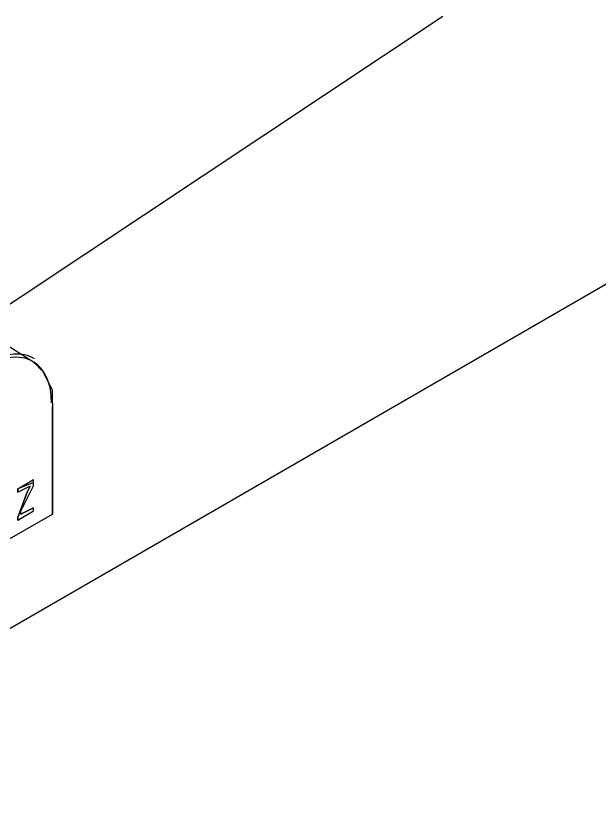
# Model space of a CAD drawing. Header units: millimetres. Extents: x 2758 to 41047, y 670 to 17125.
# Drawn here: x 36068.3 to 36144.9, y 7551.6 to 7657.4 of the extents above; entities that cross this region are included whole.
import ezdxf

# ---------------------------------------------------------------- set-up
doc = ezdxf.new("R2010")
doc.units = ezdxf.units.MM
doc.layers.add('PDF2_Geometría', color=7, linetype='Continuous')

# ---------------------------------------------------------------- blocks, each defined once
blk = doc.blocks.new('OH3A1-1$-$ASSY$$CENTER$TUB_-_v2$-$copia')
at = {"layer": 'PDF2_Geometría', "lineweight": -3}
for points in [[(18.0275, 9.42), (17.49836, 9.11418)], [(17.70001, 9.32584), (17.55835, 9.23168)], [(17.59251, 9.23501), (17.58585, 9.23917)], [(17.59751, 9.22417), (17.59751, 9.22584), (17.59751, 9.22751), (17.59668, 9.22917), (17.59585, 9.23084), (17.59501, 9.23251), (17.59418, 9.23334), (17.59335, 9.23417), (17.59251, 9.23501)], [(17.48252, 9.12917), (17.59751, 9.19501), (17.59751, 9.22334)], [(17.59668, 9.22417), (17.59668, 9.22417)], [(17.59751, 9.22417), (17.59751, 9.19501)], [(17.58834, 9.20084), (17.58834, 9.20167), (17.59251, 9.20417)], [(17.59251, 9.19584), (17.59251, 9.19667), (17.58918, 9.19501), (17.58918, 9.19584), (17.59251, 9.20251), (17.59251, 9.20334), (17.59251, 9.20417)], [(17.58834, 9.19334), (17.58834, 9.19417), (17.59084, 9.20084), (17.59168, 9.20251)], [(17.59251, 9.20334), (17.58835, 9.20167), (17.58835, 9.20084), (17.59168, 9.20251)], [(17.59085, 9.20084), (17.59168, 9.20251)], [(17.59085, 9.20084), (17.58835, 9.19417), (17.58835, 9.19334)], [(17.59085, 9.20084), (17.59085, 9.20084)], [(17.59251, 9.19584), (17.58835, 9.19334)], [(17.58918, 9.19501), (17.59251, 9.19667)], [(17.45751, 9.12667), (17.45918, 9.12584), (17.46085, 9.12501), (17.46168, 9.12501), (17.46335, 9.12417), (17.46501, 9.12417), (17.46585, 9.12417), (17.46751, 9.12417), (17.46918, 9.12417), (17.47085, 9.12417), (17.47251, 9.12501), (17.47418, 9.12501), (17.47585, 9.12584), (17.47751, 9.12667), (17.47918, 9.12667), (17.48085, 9.12751), (17.48251, 9.12917), (17.59751, 9.195)], [(17.59668, 9.19501), (17.59668, 9.19501)], [(17.59668, 9.19501), (17.59668, 9.19501)], [(17.59668, 9.19501), (17.59668, 9.19501)]]:
    blk.add_lwpolyline(points, dxfattribs=at)
for points in [[(17.59724, 9.22427), (17.59723, 9.23467), (17.59012, 9.23913), (17.58112, 9.23439)], [(17.59272, 9.23588), (17.58956, 9.23771), (17.58535, 9.23747), (17.58094, 9.2352)]]:
    blk.add_open_spline(points, degree=3, dxfattribs=at)

msp = doc.modelspace()

# ---------------------------------------------------------------- block references
at = {"xscale": 500, "yscale": 500, "zscale": 500}
msp.add_blockref('OH3A1-1$-$ASSY$$CENTER$TUB_-_v2$-$copia', (27274.29, 2994.47), dxfattribs=at)

doc.saveas('drawing.dxf')
